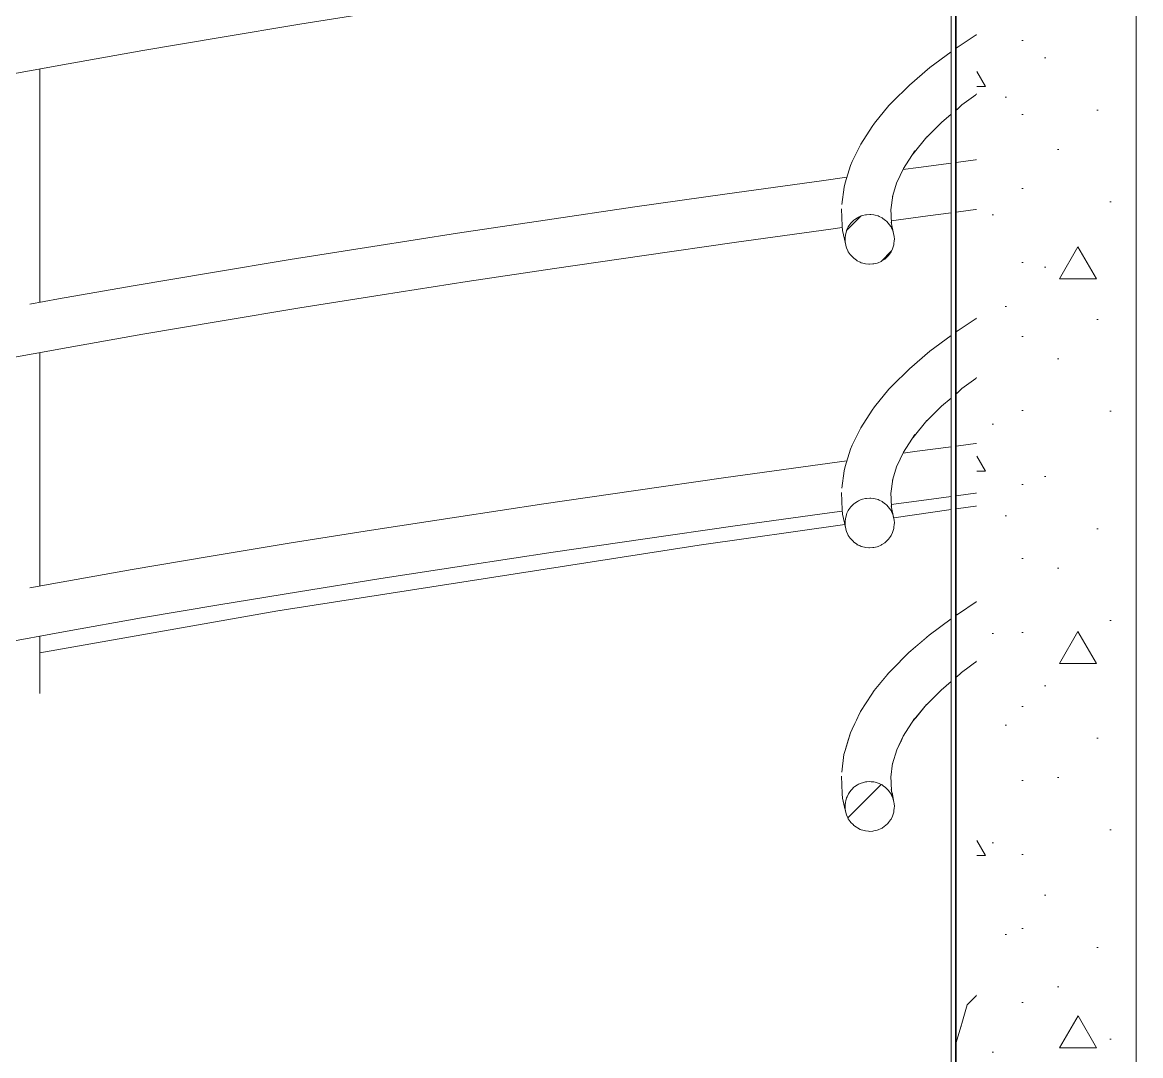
# Model space of a CAD drawing. Header units: metres. Extents: x 173 to 310, y -9 to 45.
# Drawn here: x 274.86 to 275.767, y -3.476 to -2.638 of the extents above; entities that cross this region are included whole.
import ezdxf

# ---------------------------------------------------------------- set-up
doc = ezdxf.new("R2010")
doc.units = ezdxf.units.M
doc.header["$MEASUREMENT"] = 0
doc.set_wipeout_variables(frame=1)
doc.linetypes.add('Wipeout_Contour', pattern=[1, 0, -1])
for name, color, linetype in [('Interior - Furniture', 7, 'Continuous'), ('Interior - Stair & Railing', 7, 'Continuous'), ('Structural - Bearing', 7, 'Continuous')]:
    doc.layers.add(name, color=color, linetype=linetype)
for name, color, linetype, lineweight in [('Interior - Furniture _Pen_No__1', 7, 'Continuous', 13), ('Interior - Stair & Railing_Pen_No__122', 9, 'Continuous', 13), ('Structural - Bearing_Pen_No__122', 9, 'Continuous', 13), ('Structural - Bearing_Pen_No__27', 7, 'Continuous', 35)]:
    doc.layers.add(name, color=color, linetype=linetype, lineweight=lineweight)
for name, color, linetype, lineweight, true_color in [('Interior - Stair & Railing_Pen_No__166', 7, 'Continuous', 13, 0x97cbff), ('Structural - Bearing_Pen_No__167', 7, 'Continuous', 13, 0x6a6a6a), ('Structural - Bearing_Pen_No__87', 7, 'Continuous', 20, 0x6a6a6a)]:
    doc.layers.add(name, color=color, linetype=linetype, lineweight=lineweight, true_color=true_color)
pattern_1 = [(45, (247.71116, 19.7567), (-0.0795495, 0.0795495), []), (45, (247.68464, 19.78321), (-0.0795495, 0.0795495), [])]

msp = doc.modelspace()

# ---------------------------------------------------------------- linework, layer by layer
at = {"layer": 'Interior - Stair & Railing_Pen_No__122', "color": 9, "linetype": 'Continuous', "lineweight": 13}
for p, q in [((275.08511, -2.63999), (275.15193, -2.62933)), ((275.02035, -2.65064), (275.08511, -2.63999)), ((274.95768, -2.6613), (275.02035, -2.65064)), ((274.89712, -2.67195), (274.95768, -2.6613)), ((274.8387, -2.68261), (274.89712, -2.67195)), ((275.57959, -2.68926), (275.5962, -2.67507)), ((275.56542, -2.70345), (275.57959, -2.68926)), ((275.5513, -2.72008), (275.56302, -2.70589)), ((275.56302, -2.70589), (275.56542, -2.70345)), ((275.54934, -2.72291), (275.5513, -2.72008)), ((275.59368, -2.73157), (275.60563, -2.71962)), ((275.54008, -2.7371), (275.54934, -2.72291)), ((275.53328, -2.75129), (275.54008, -2.7371)), ((275.58263, -2.74495), (275.59385, -2.73137)), ((275.57483, -2.75691), (275.58408, -2.74273)), ((275.5275, -2.76861), (275.53183, -2.75442)), ((275.53183, -2.75442), (275.53328, -2.75129)), ((275.56937, -2.76828), (275.57483, -2.75691)), ((275.57436, -2.75788), (275.58701, -2.75617)), ((275.5084, -2.76682), (275.52889, -2.76404)), ((275.43168, -2.77748), (275.5084, -2.76682)), ((275.52475, -2.78613), (275.52661, -2.77194)), ((275.52661, -2.77194), (275.5275, -2.76861)), ((275.56592, -2.77958), (275.56947, -2.76797)), ((275.35687, -2.78813), (275.43168, -2.77748)), ((275.284, -2.79879), (275.35687, -2.78813)), ((275.21311, -2.80944), (275.284, -2.79879)), ((275.14423, -2.8201), (275.21311, -2.80944)), ((275.43927, -2.81671), (275.51595, -2.80606)), ((275.07739, -2.83075), (275.14423, -2.8201)), ((275.36449, -2.82737), (275.43927, -2.81671)), ((275.29165, -2.83802), (275.36449, -2.82737)), ((275.01261, -2.84141), (275.07739, -2.83075)), ((275.22079, -2.84868), (275.29165, -2.83802)), ((274.94992, -2.85206), (275.01261, -2.84141)), ((274.88936, -2.86272), (274.94992, -2.85206)), ((275.15193, -2.85933), (275.22079, -2.84868)), ((274.86616, -2.86695), (274.88936, -2.86272)), ((275.08511, -2.86999), (275.15193, -2.85933)), ((275.02035, -2.88064), (275.08511, -2.86999)), ((274.95768, -2.8913), (275.02035, -2.88064)), ((274.89712, -2.90195), (274.95768, -2.8913)), ((274.8387, -2.91261), (274.89712, -2.90195)), ((275.57959, -2.91926), (275.5962, -2.90507)), ((275.56542, -2.93345), (275.57959, -2.91926)), ((275.5513, -2.95008), (275.56302, -2.93589)), ((275.56302, -2.93589), (275.56542, -2.93345)), ((275.54008, -2.9671), (275.54934, -2.95291)), ((275.54934, -2.95291), (275.5513, -2.95008)), ((275.59368, -2.96157), (275.60563, -2.94962)), ((275.58263, -2.97495), (275.59385, -2.96137)), ((275.53328, -2.98129), (275.54008, -2.9671)), ((275.57483, -2.98691), (275.58408, -2.97273)), ((275.5275, -2.99861), (275.53183, -2.98442)), ((275.53183, -2.98442), (275.53328, -2.98129)), ((275.56937, -2.99828), (275.57483, -2.98691)), ((275.5744, -2.98779), (275.58583, -2.98624)), ((275.43056, -3.00755), (275.50725, -2.9969)), ((275.50725, -2.9969), (275.52892, -2.99396)), ((275.52475, -3.01613), (275.52661, -3.00194)), ((275.52661, -3.00194), (275.5275, -2.99861)), ((275.56592, -3.00958), (275.56947, -2.99797)), ((275.35577, -3.01821), (275.43056, -3.00755)), ((275.28294, -3.02886), (275.35577, -3.01821)), ((275.21208, -3.03952), (275.28294, -3.02886)), ((275.14323, -3.05017), (275.21208, -3.03952)), ((274.94901, -3.08214), (275.01167, -3.07148)), ((274.88848, -3.09279), (274.94901, -3.08214)), ((274.86618, -3.09686), (274.88848, -3.09279))]:
    msp.add_line(p, q, dxfattribs=at)
at = {"layer": 'Structural - Bearing_Pen_No__167', "color": 251, "linetype": 'Continuous', "lineweight": 13, "true_color": 0x6a6a6a}
for p, q in [((274.87414, -2.86549), (274.87414, -2.67614)), ((274.87414, -3.09541), (274.87414, -2.90614))]:
    msp.add_line(p, q, dxfattribs=at)

# ---------------------------------------------------------------- wipeouts: each hides what was drawn before it
at = {"color": 254, "linetype": 'Wipeout_Contour', "lineweight": 0, "ltscale": 2580.374145}
msp.add_wipeout([(275.53002, -2.82438), (275.53153, -2.82657), (275.53202, -2.82727), (275.53389, -2.82918), (275.53448, -2.82977), (275.53667, -2.83133), (275.53734, -2.8318), (275.53977, -2.83296), (275.5405, -2.8333), (275.54309, -2.83402), (275.54386, -2.83423), (275.54655, -2.83448), (275.54734, -2.83456), (275.55003, -2.83433), (275.55081, -2.83427), (275.55342, -2.83358), (275.55418, -2.83337), (275.55663, -2.83224), (275.55734, -2.8319), (275.55955, -2.83036), (275.5602, -2.8299), (275.56211, -2.82799), (275.56267, -2.82742), (275.56421, -2.82522), (275.56468, -2.82455), (275.56581, -2.82212), (275.56615, -2.82137), (275.56684, -2.81879), (275.56706, -2.81797), (275.56729, -2.81533), (275.56737, -2.81447), (275.56714, -2.81184), (275.56706, -2.81096), (275.56639, -2.80842), (275.56616, -2.80756), (275.56507, -2.80519), (275.56469, -2.80436), (275.56322, -2.80223), (275.5627, -2.80147), (275.56089, -2.79964), (275.56023, -2.79897), (275.55815, -2.79749), (275.55738, -2.79694), (275.55508, -2.79585), (275.55422, -2.79544), (275.55178, -2.79476), (275.55085, -2.79451), (275.54834, -2.79427), (275.54737, -2.79419), (275.54487, -2.79439), (275.5439, -2.79448), (275.54147, -2.79512), (275.54053, -2.79537), (275.53825, -2.79643), (275.53737, -2.79684), (275.5353, -2.79829), (275.53451, -2.79885), (275.53272, -2.80064), (275.53204, -2.80132), (275.53058, -2.80341), (275.53004, -2.8042), (275.52895, -2.80652), (275.52856, -2.80738), (275.52789, -2.80987), (275.52766, -2.81077), (275.52743, -2.81336), (275.52735, -2.81427), (275.52757, -2.81688), (275.52765, -2.81778), (275.52832, -2.82033), (275.52855, -2.82118), (275.52966, -2.82359)], dxfattribs=at).dxf.layer = 'Interior - Stair & Railing'
at = {"color": 254, "linetype": 'Wipeout_Contour', "lineweight": 0, "ltscale": 144.883914}
msp.add_wipeout([(275.64368, -1.89301), (275.64368, -4.69301), (275.63356, -4.69301), (275.63356, -1.89301)], dxfattribs=at).dxf.layer = 'Structural - Bearing'
at = {"color": 254, "linetype": 'Wipeout_Contour', "lineweight": 0, "ltscale": 145.350945}
msp.add_wipeout([(275.76341, -1.89301), (275.76341, -4.69301), (275.76716, -4.69301), (275.76716, -1.89301)], dxfattribs=at).dxf.layer = 'Structural - Bearing'

# ---------------------------------------------------------------- next in the draw order: hatches: boundary and pattern name
at = {"layer": 'Interior - Stair & Railing_Pen_No__166', "linetype": 'Continuous', "lineweight": 13, "true_color": 0x97cbff}
h = msp.add_hatch(dxfattribs=at)
h.set_pattern_fill('STEEL', color=151, style=0, pattern_type=2)
h.set_pattern_definition(pattern_1)
h.paths.add_polyline_path([(275.53002, -2.82438), (275.53153, -2.82657), (275.53202, -2.82727), (275.53389, -2.82918), (275.53448, -2.82977), (275.53667, -2.83133), (275.53734, -2.8318), (275.53977, -2.83296), (275.5405, -2.8333), (275.54309, -2.83402), (275.54386, -2.83423), (275.54655, -2.83448), (275.54734, -2.83456), (275.55003, -2.83433), (275.55081, -2.83427), (275.55342, -2.83358), (275.55418, -2.83337), (275.55663, -2.83224), (275.55734, -2.8319), (275.55955, -2.83036), (275.5602, -2.8299), (275.56211, -2.82799), (275.56267, -2.82742), (275.56421, -2.82522), (275.56468, -2.82455), (275.56581, -2.82212), (275.56615, -2.82137), (275.56684, -2.81879), (275.56706, -2.81797), (275.56729, -2.81533), (275.56737, -2.81447), (275.56714, -2.81184), (275.56706, -2.81096), (275.56639, -2.80842), (275.56616, -2.80756), (275.56507, -2.80519), (275.56469, -2.80436), (275.56322, -2.80223), (275.5627, -2.80147), (275.56089, -2.79964), (275.56023, -2.79897), (275.55815, -2.79749), (275.55738, -2.79694), (275.55508, -2.79585), (275.55422, -2.79544), (275.55178, -2.79476), (275.55085, -2.79451), (275.54834, -2.79427), (275.54737, -2.79419), (275.54487, -2.79439), (275.5439, -2.79448), (275.54147, -2.79512), (275.54053, -2.79537), (275.53825, -2.79643), (275.53737, -2.79684), (275.5353, -2.79829), (275.53451, -2.79885), (275.53272, -2.80064), (275.53204, -2.80132), (275.53058, -2.80341), (275.53004, -2.8042), (275.52895, -2.80652), (275.52856, -2.80738), (275.52789, -2.80987), (275.52766, -2.81077), (275.52743, -2.81336), (275.52735, -2.81427), (275.52757, -2.81688), (275.52765, -2.81778), (275.52832, -2.82033), (275.52855, -2.82118), (275.52966, -2.82359)])

# ---------------------------------------------------------------- next in the draw order: linework, layer by layer
at = {"layer": 'Interior - Stair & Railing_Pen_No__122', "color": 9, "linetype": 'Continuous', "lineweight": 13}
for p, q in [((275.63948, -2.64471), (275.64146, -2.64353)), ((275.63933, -2.6927), (275.64146, -2.69129)), ((275.56449, -2.79044), (275.56602, -2.77882)), ((275.52506, -2.80376), (275.52445, -2.78957)), ((275.56495, -2.80118), (275.56445, -2.78957)), ((275.56706, -2.81096), (275.56476, -2.80032)), ((275.56487, -2.79942), (275.59452, -2.7954)), ((275.51595, -2.80606), (275.52515, -2.80481)), ((275.52535, -2.8072), (275.52506, -2.80376)), ((275.52765, -2.81778), (275.52535, -2.8072)), ((275.63948, -2.87471), (275.64146, -2.87353)), ((275.63933, -2.9227), (275.64146, -2.92129)), ((275.63889, -3.10489), (275.64146, -3.10336)), ((275.63889, -3.15283), (275.64146, -3.15112))]:
    msp.add_line(p, q, dxfattribs=at)
at = {"layer": 'Interior - Stair & Railing_Pen_No__122', "color": 9, "linetype": 'Continuous', "lineweight": 13, "flags": 128}
msp.add_lwpolyline([(275.52735, -2.81427), (275.52757, -2.81688), (275.52765, -2.81778), (275.52832, -2.82033), (275.52855, -2.82118), (275.52966, -2.82359), (275.53002, -2.82438), (275.53153, -2.82657), (275.53202, -2.82727), (275.53389, -2.82918), (275.53448, -2.82977), (275.53667, -2.83133), (275.53734, -2.8318), (275.53977, -2.83296), (275.5405, -2.8333), (275.54309, -2.83402), (275.54386, -2.83423), (275.54655, -2.83448), (275.54734, -2.83456), (275.55003, -2.83433), (275.55081, -2.83427), (275.55342, -2.83358), (275.55418, -2.83337), (275.55663, -2.83224), (275.55734, -2.8319), (275.55955, -2.83036), (275.5602, -2.8299), (275.56211, -2.82799), (275.56267, -2.82742), (275.56421, -2.82522), (275.56468, -2.82455), (275.56581, -2.82212), (275.56615, -2.82137), (275.56684, -2.81879), (275.56706, -2.81797), (275.56729, -2.81533), (275.56737, -2.81447), (275.56714, -2.81184), (275.56706, -2.81096), (275.56639, -2.80842), (275.56616, -2.80756), (275.56507, -2.80519), (275.56469, -2.80436), (275.56322, -2.80223), (275.5627, -2.80147), (275.56089, -2.79964), (275.56023, -2.79897), (275.55815, -2.79749), (275.55738, -2.79694), (275.55508, -2.79585), (275.55422, -2.79544), (275.55178, -2.79476), (275.55085, -2.79451), (275.54834, -2.79427), (275.54737, -2.79419), (275.54487, -2.79439), (275.5439, -2.79448), (275.54147, -2.79512), (275.54053, -2.79537), (275.53825, -2.79643), (275.53737, -2.79684), (275.5353, -2.79829), (275.53451, -2.79885), (275.53272, -2.80064), (275.53204, -2.80132), (275.53058, -2.80341), (275.53004, -2.8042), (275.52895, -2.80652), (275.52856, -2.80738), (275.52789, -2.80987), (275.52766, -2.81077), (275.52743, -2.81336)], close=True, dxfattribs=at)
at = {"layer": 'Structural - Bearing_Pen_No__167', "color": 251, "linetype": 'Continuous', "lineweight": 13, "true_color": 0x6a6a6a}
msp.add_line((275.64146, -3.41749), (275.64146, -1.89301), dxfattribs=at)
at = {"layer": 'Structural - Bearing_Pen_No__87', "color": 251, "linetype": 'Continuous', "lineweight": 20, "true_color": 0x6a6a6a}
for p, q in [((275.64368, -1.89301), (275.64368, -4.69301)), ((275.76341, -1.89301), (275.76341, -4.69301))]:
    msp.add_line(p, q, dxfattribs=at)

# ---------------------------------------------------------------- next in the draw order: wipeouts: each hides what was drawn before it
at = {"color": 254, "linetype": 'Wipeout_Contour', "lineweight": 0, "ltscale": 328.448869}
msp.add_wipeout([(275.61842, -3.4573), (275.62173, -3.45109), (275.62091, -3.52294), (275.62252, -3.65138), (275.61842, -3.66351), (275.61842, -4.69301), (275.63356, -4.69301), (275.63356, -1.89301), (275.61842, -1.89301)], dxfattribs=at).dxf.layer = 'Structural - Bearing'

# ---------------------------------------------------------------- next in the draw order: linework, layer by layer
at = {"layer": 'Interior - Furniture _Pen_No__1', "color": 7, "linetype": 'Continuous', "lineweight": 13}
msp.add_line((275.62652, -3.43511), (275.64353, -3.41749), dxfattribs=at)

# ---------------------------------------------------------------- next in the draw order: wipeouts: each hides what was drawn before it
at = {"color": 254, "linetype": 'Wipeout_Contour', "lineweight": 0, "ltscale": 143.276037}
msp.add_wipeout([(275.61842, -1.89301), (275.61712, -1.89301), (275.61712, -3.46459), (275.61842, -3.4573)], dxfattribs=at).dxf.layer = 'Structural - Bearing'

# ---------------------------------------------------------------- next in the draw order: linework, layer by layer
at = {"layer": 'Interior - Stair & Railing_Pen_No__122', "color": 9, "linetype": 'Continuous', "lineweight": 13}
for p, q in [((275.62224, -2.70543), (275.64129, -2.69124)), ((275.62224, -2.93543), (275.64129, -2.92124)), ((275.62178, -3.16561), (275.64076, -3.15143))]:
    msp.add_line(p, q, dxfattribs=at)

# ---------------------------------------------------------------- next in the draw order: wipeouts: each hides what was drawn before it
at = {"color": 254, "linetype": 'Wipeout_Contour', "lineweight": 0, "ltscale": 179.626705}
msp.add_wipeout([(275.61336, -3.49607), (275.61694, -3.5058), (275.61712, -3.50677), (275.61712, -1.89301), (275.61336, -1.89301)], dxfattribs=at).dxf.layer = 'Structural - Bearing'

# ---------------------------------------------------------------- next in the draw order: linework, layer by layer
at = {"layer": 'Interior - Stair & Railing_Pen_No__122', "color": 9, "linetype": 'Continuous', "lineweight": 13}
for p, q in [((275.61801, -2.6589), (275.63948, -2.64471)), ((275.5962, -2.67507), (275.61336, -2.66229)), ((275.61712, -2.65954), (275.61801, -2.6589)), ((275.61712, -2.70981), (275.62224, -2.70543)), ((275.60563, -2.71962), (275.61336, -2.71302)), ((275.58701, -2.75617), (275.61336, -2.75268)), ((275.61712, -2.75218), (275.64146, -2.74895)), ((275.59452, -2.7954), (275.61336, -2.79291)), ((275.61712, -2.79241), (275.64146, -2.78918)), ((275.61801, -2.8889), (275.63948, -2.87471)), ((275.5962, -2.90507), (275.61336, -2.89229)), ((275.61712, -2.88954), (275.61801, -2.8889)), ((275.61712, -2.93981), (275.62224, -2.93543)), ((275.60563, -2.94962), (275.61336, -2.94302)), ((275.58583, -2.98624), (275.61336, -2.9826)), ((275.61712, -2.9821), (275.64146, -2.97888)), ((275.61712, -3.02233), (275.64146, -3.0191)), ((275.59335, -3.02548), (275.61336, -3.02283))]:
    msp.add_line(p, q, dxfattribs=at)

# ---------------------------------------------------------------- next in the draw order: wipeouts: each hides what was drawn before it
at = {"color": 254, "linetype": 'Wipeout_Contour', "lineweight": 0, "ltscale": 283.063417}
msp.add_wipeout([(273.91507, -3.47345), (273.91507, -3.48838), (275.61054, -3.48838), (273.9311, -3.43511), (273.93091, -3.43555), (273.93091, -3.44023), (273.92942, -3.44217), (273.92815, -3.44216)], dxfattribs=at).dxf.layer = 'Interior - Furniture'
at = {"color": 254, "linetype": 'Wipeout_Contour', "lineweight": 0, "ltscale": 292.470383}
msp.add_wipeout([(275.61712, -3.46645), (275.61712, -3.50627), (275.6173, -3.50677), (275.61712, -3.54301), (275.61712, -3.57492), (275.61717, -3.58161), (275.62091, -3.52294), (275.62173, -3.45109)], dxfattribs=at).dxf.layer = 'Interior - Furniture'

# ---------------------------------------------------------------- next in the draw order: wipeouts: each hides what was drawn before it
at = {"color": 254, "linetype": 'Wipeout_Contour', "lineweight": 0, "ltscale": 143.071115}
msp.add_wipeout([(275.61336, -3.43511), (273.9311, -3.43511), (275.61054, -3.48838), (275.61336, -3.47895)], dxfattribs=at).dxf.layer = 'Interior - Furniture'

# ---------------------------------------------------------------- next in the draw order: wipeouts: each hides what was drawn before it
at = {"color": 254, "linetype": 'Wipeout_Contour', "lineweight": 0, "ltscale": 1383.207053}
msp.add_wipeout([(273.94173, -3.4272), (273.9311, -3.43511), (275.61336, -3.43511), (275.61336, -3.43468), (274.18233, -3.38773), (274.18233, -3.40025), (274.18201, -3.40279), (274.17495, -3.40529), (274.16162, -3.40758), (274.14294, -3.40951), (274.14212, -3.40956), (274.14118, -3.4105), (274.13988, -3.41142), (274.13832, -3.41251), (274.13689, -3.41318), (274.13516, -3.41398), (274.13363, -3.41439), (274.13179, -3.41487), (274.13022, -3.41501), (274.12832, -3.41517), (274.12674, -3.41503), (274.12485, -3.41486), (274.12331, -3.41444), (274.12148, -3.41394), (274.12003, -3.41326), (274.11832, -3.41246), (274.117, -3.41153), (274.11635, -3.41107), (274.09488, -3.41178), (274.06878, -3.41197), (274.04365, -3.41149), (274.0212, -3.41039), (274.00297, -3.40873), (273.99019, -3.40662), (273.98374, -3.40422), (273.98374, -3.39597), (273.94468, -3.42501), (273.94468, -3.42525), (273.94268, -3.4272)], dxfattribs=at).dxf.layer = 'Interior - Furniture'
at = {"color": 254, "linetype": 'Wipeout_Contour', "lineweight": 0, "ltscale": 145.94181}
msp.add_wipeout([(275.61712, -3.46645), (275.62173, -3.45109), (275.61842, -3.4573), (275.61712, -3.46459)], dxfattribs=at).dxf.layer = 'Interior - Furniture'

# ---------------------------------------------------------------- next in the draw order: wipeouts: each hides what was drawn before it
at = {"color": 254, "linetype": 'Wipeout_Contour', "lineweight": 0, "ltscale": 142.305183}
msp.add_wipeout([(275.61336, -3.38184), (274.18233, -3.38184), (274.18233, -3.38773), (275.61336, -3.43468)], dxfattribs=at).dxf.layer = 'Interior - Furniture'

# ---------------------------------------------------------------- next in the draw order: linework, layer by layer
at = {"layer": 'Interior - Furniture _Pen_No__1', "color": 7, "linetype": 'Continuous', "lineweight": 13}
msp.add_line((275.61712, -3.46645), (275.62652, -3.43511), dxfattribs=at)

# ---------------------------------------------------------------- next in the draw order: wipeouts: each hides what was drawn before it
at = {"color": 254, "linetype": 'Wipeout_Contour', "lineweight": 0, "ltscale": 213.828159}
msp.add_wipeout([(274.18233, -3.333), (274.18233, -3.38184), (275.61336, -3.38184), (275.61336, -3.37963), (274.1855, -3.33071), (274.18458, -3.3313)], dxfattribs=at).dxf.layer = 'Interior - Furniture'

# ---------------------------------------------------------------- next in the draw order: wipeouts: each hides what was drawn before it
at = {"color": 254, "linetype": 'Wipeout_Contour', "lineweight": 0, "ltscale": 142.124895}
msp.add_wipeout([(274.1855, -3.33071), (275.61336, -3.37963), (275.61336, -3.32857), (274.1888, -3.32857)], dxfattribs=at).dxf.layer = 'Interior - Furniture'

# ---------------------------------------------------------------- next in the draw order: wipeouts: each hides what was drawn before it
at = {"color": 254, "linetype": 'Wipeout_Contour', "lineweight": 0, "ltscale": 320.714631}
msp.add_wipeout([(274.1888, -3.32857), (275.61336, -3.32857), (275.61336, -3.32311), (274.29965, -3.2756), (274.28703, -3.2803), (274.26083, -3.29096), (274.23836, -3.30101), (274.21875, -3.3108), (274.19982, -3.32145)], dxfattribs=at).dxf.layer = 'Interior - Furniture'

# ---------------------------------------------------------------- next in the draw order: wipeouts: each hides what was drawn before it
at = {"color": 254, "linetype": 'Wipeout_Contour', "lineweight": 0, "ltscale": 1389.268389}
msp.add_wipeout([(274.30045, -3.2753), (274.29965, -3.2756), (275.61336, -3.32311), (275.61336, -3.2753), (275.56729, -3.2753), (275.56708, -3.27779), (275.56684, -3.27869), (275.56617, -3.28118), (275.56579, -3.28202), (275.56469, -3.28436), (275.56418, -3.28511), (275.56269, -3.28724), (275.56206, -3.28787), (275.56022, -3.28971), (275.5595, -3.29022), (275.55736, -3.29172), (275.55657, -3.29209), (275.5542, -3.29319), (275.55336, -3.29341), (275.55083, -3.29408), (275.54996, -3.29416), (275.54736, -3.29437), (275.54648, -3.29429), (275.54388, -3.29405), (275.54303, -3.29381), (275.54051, -3.29312), (275.5397, -3.29274), (275.53735, -3.29162), (275.53661, -3.29109), (275.5345, -3.28959), (275.53385, -3.28893), (275.53204, -3.28709), (275.5315, -3.28631), (275.53004, -3.2842), (275.52963, -3.28333), (275.52857, -3.281), (275.52831, -3.28006), (275.52767, -3.2776), (275.52716, -3.2753)], dxfattribs=at).dxf.layer = 'Interior - Furniture'

# ---------------------------------------------------------------- next in the draw order: wipeouts: each hides what was drawn before it
at = {"color": 254, "linetype": 'Wipeout_Contour', "lineweight": 0, "ltscale": 429.669471}
msp.add_wipeout([(274.30045, -3.2753), (275.52716, -3.2753), (275.5254, -3.26738), (275.52511, -3.26394), (275.52499, -3.26139), (274.50605, -3.22204), (274.32766, -3.26631), (274.32766, -3.26638), (274.32041, -3.26833), (274.3195, -3.26833), (274.31939, -3.26836), (274.31564, -3.26965)], dxfattribs=at).dxf.layer = 'Interior - Furniture'
at = {"color": 254, "linetype": 'Wipeout_Contour', "lineweight": 0, "ltscale": 254.693836}
msp.add_wipeout([(275.61336, -3.26481), (275.56535, -3.26295), (275.56708, -3.27078), (275.56717, -3.27174), (275.56738, -3.27428), (275.56729, -3.2753), (275.61336, -3.2753)], dxfattribs=at).dxf.layer = 'Interior - Furniture'

# ---------------------------------------------------------------- next in the draw order: wipeouts: each hides what was drawn before it
at = {"color": 254, "linetype": 'Wipeout_Contour', "lineweight": 0, "ltscale": 249.484221}
msp.add_wipeout([(275.52945, -3.22204), (274.50605, -3.22204), (275.52499, -3.26139), (275.52444, -3.24975), (275.52474, -3.24631), (275.52653, -3.23212), (275.52742, -3.22879)], dxfattribs=at).dxf.layer = 'Interior - Furniture'
at = {"color": 254, "linetype": 'Wipeout_Contour', "lineweight": 0, "ltscale": 290.451834}
msp.add_wipeout([(275.56586, -3.23967), (275.56447, -3.25054), (275.56498, -3.26127), (275.56535, -3.26295), (275.61336, -3.26481), (275.61336, -3.22204), (275.57227, -3.22204), (275.56926, -3.22838)], dxfattribs=at).dxf.layer = 'Interior - Furniture'

# ---------------------------------------------------------------- next in the draw order: linework, layer by layer
at = {"layer": 'Interior - Stair & Railing_Pen_No__122', "color": 9, "linetype": 'Continuous', "lineweight": 13}
for p, q in [((275.52653, -3.23212), (275.52742, -3.22879)), ((275.56586, -3.23967), (275.56933, -3.22816)), ((275.52474, -3.24631), (275.52653, -3.23212))]:
    msp.add_line(p, q, dxfattribs=at)

# ---------------------------------------------------------------- next in the draw order: wipeouts: each hides what was drawn before it
at = {"color": 254, "linetype": 'Wipeout_Contour', "lineweight": 0, "ltscale": 713.171352}
msp.add_wipeout([(274.50605, -3.22204), (275.52945, -3.22204), (275.53169, -3.2146), (275.53314, -3.21147), (275.53807, -3.20108), (274.87414, -3.17332), (274.87414, -3.18267), (274.8711, -3.18508), (274.86145, -3.18762), (274.84585, -3.19012), (274.82537, -3.19241), (274.80139, -3.19433), (274.77556, -3.19575), (274.74963, -3.19658), (274.72538, -3.19676), (274.70444, -3.19628), (274.68826, -3.19516), (274.67793, -3.19349), (274.67416, -3.19138), (274.67416, -3.1875)], dxfattribs=at).dxf.layer = 'Interior - Furniture'
at = {"color": 254, "linetype": 'Wipeout_Contour', "lineweight": 0, "ltscale": 217.006339}
msp.add_wipeout([(275.57227, -3.22204), (275.61336, -3.22204), (275.61336, -3.20423), (275.58411, -3.203), (275.58242, -3.20506), (275.57462, -3.2171)], dxfattribs=at).dxf.layer = 'Interior - Furniture'
at = {"color": 254, "linetype": 'Wipeout_Contour', "lineweight": 0, "ltscale": 2601.352429}
msp.add_wipeout([(275.53004, -3.2842), (275.5315, -3.28631), (275.53204, -3.28709), (275.53385, -3.28893), (275.5345, -3.28959), (275.53661, -3.29109), (275.53735, -3.29162), (275.5397, -3.29274), (275.54051, -3.29312), (275.54303, -3.29381), (275.54388, -3.29405), (275.54648, -3.29429), (275.54736, -3.29437), (275.54996, -3.29416), (275.55083, -3.29408), (275.55336, -3.29341), (275.5542, -3.29319), (275.55657, -3.29209), (275.55736, -3.29172), (275.5595, -3.29022), (275.56022, -3.28971), (275.56206, -3.28787), (275.56269, -3.28724), (275.56418, -3.28511), (275.56469, -3.28436), (275.56579, -3.28202), (275.56617, -3.28118), (275.56684, -3.27869), (275.56708, -3.27779), (275.5673, -3.27523), (275.56738, -3.27428), (275.56717, -3.27174), (275.56708, -3.27078), (275.56643, -3.26832), (275.56618, -3.26737), (275.56513, -3.26508), (275.56471, -3.26418), (275.56329, -3.26212), (275.56271, -3.26129), (275.56097, -3.25952), (275.56024, -3.25879), (275.55824, -3.25735), (275.55739, -3.25675), (275.55517, -3.2557), (275.55423, -3.25525), (275.55188, -3.2546), (275.55086, -3.25433), (275.54844, -3.2541), (275.54739, -3.254), (275.54497, -3.2542), (275.54391, -3.25429), (275.54157, -3.25491), (275.54054, -3.25519), (275.53834, -3.25621), (275.53738, -3.25666), (275.53538, -3.25806), (275.53452, -3.25866), (275.53279, -3.26039), (275.53205, -3.26114), (275.53064, -3.26316), (275.53005, -3.26401), (275.52901, -3.26626), (275.52857, -3.26719), (275.52793, -3.2696), (275.52767, -3.27059), (275.52745, -3.27309), (275.52736, -3.27409), (275.52758, -3.27661), (275.52767, -3.2776), (275.52831, -3.28006), (275.52857, -3.281), (275.52963, -3.28333)], dxfattribs=at).dxf.layer = 'Interior - Stair & Railing'

# ---------------------------------------------------------------- next in the draw order: hatches: boundary and pattern name
at = {"layer": 'Interior - Stair & Railing_Pen_No__166', "linetype": 'Continuous', "lineweight": 13, "true_color": 0x97cbff}
h = msp.add_hatch(dxfattribs=at)
h.set_pattern_fill('STEEL', color=151, style=0, pattern_type=2)
h.set_pattern_definition(pattern_1)
h.paths.add_polyline_path([(275.53004, -3.2842), (275.5315, -3.28631), (275.53204, -3.28709), (275.53385, -3.28893), (275.5345, -3.28959), (275.53661, -3.29109), (275.53735, -3.29162), (275.5397, -3.29274), (275.54051, -3.29312), (275.54303, -3.29381), (275.54388, -3.29405), (275.54648, -3.29429), (275.54736, -3.29437), (275.54996, -3.29416), (275.55083, -3.29408), (275.55336, -3.29341), (275.5542, -3.29319), (275.55657, -3.29209), (275.55736, -3.29172), (275.5595, -3.29022), (275.56022, -3.28971), (275.56206, -3.28787), (275.56269, -3.28724), (275.56418, -3.28511), (275.56469, -3.28436), (275.56579, -3.28202), (275.56617, -3.28118), (275.56684, -3.27869), (275.56708, -3.27779), (275.5673, -3.27523), (275.56738, -3.27428), (275.56717, -3.27174), (275.56708, -3.27078), (275.56643, -3.26832), (275.56618, -3.26737), (275.56513, -3.26508), (275.56471, -3.26418), (275.56329, -3.26212), (275.56271, -3.26129), (275.56097, -3.25952), (275.56024, -3.25879), (275.55824, -3.25735), (275.55739, -3.25675), (275.55517, -3.2557), (275.55423, -3.25525), (275.55188, -3.2546), (275.55086, -3.25433), (275.54844, -3.2541), (275.54739, -3.254), (275.54497, -3.2542), (275.54391, -3.25429), (275.54157, -3.25491), (275.54054, -3.25519), (275.53834, -3.25621), (275.53738, -3.25666), (275.53538, -3.25806), (275.53452, -3.25866), (275.53279, -3.26039), (275.53205, -3.26114), (275.53064, -3.26316), (275.53005, -3.26401), (275.52901, -3.26626), (275.52857, -3.26719), (275.52793, -3.2696), (275.52767, -3.27059), (275.52745, -3.27309), (275.52736, -3.27409), (275.52758, -3.27661), (275.52767, -3.2776), (275.52831, -3.28006), (275.52857, -3.281), (275.52963, -3.28333)])

# ---------------------------------------------------------------- next in the draw order: linework, layer by layer
at = {"layer": 'Interior - Stair & Railing_Pen_No__122', "color": 9, "linetype": 'Continuous', "lineweight": 13}
for p, q in [((275.52742, -3.22879), (275.53169, -3.2146)), ((275.53169, -3.2146), (275.53314, -3.21147)), ((275.56926, -3.22838), (275.57462, -3.2171)), ((275.56447, -3.25054), (275.56594, -3.23901)), ((275.52511, -3.26394), (275.52444, -3.24975)), ((275.56498, -3.26127), (275.56444, -3.24975)), ((275.5254, -3.26738), (275.52511, -3.26394)), ((275.56708, -3.27078), (275.56481, -3.2605)), ((275.52767, -3.2776), (275.5254, -3.26738))]:
    msp.add_line(p, q, dxfattribs=at)
at = {"layer": 'Interior - Stair & Railing_Pen_No__122', "color": 9, "linetype": 'Continuous', "lineweight": 13, "flags": 128}
msp.add_lwpolyline([(275.52736, -3.27409), (275.52758, -3.27661), (275.52767, -3.2776), (275.52831, -3.28006), (275.52857, -3.281), (275.52963, -3.28333), (275.53004, -3.2842), (275.5315, -3.28631), (275.53204, -3.28709), (275.53385, -3.28893), (275.5345, -3.28959), (275.53661, -3.29109), (275.53735, -3.29162), (275.5397, -3.29274), (275.54051, -3.29312), (275.54303, -3.29381), (275.54388, -3.29405), (275.54648, -3.29429), (275.54736, -3.29437), (275.54996, -3.29416), (275.55083, -3.29408), (275.55336, -3.29341), (275.5542, -3.29319), (275.55657, -3.29209), (275.55736, -3.29172), (275.5595, -3.29022), (275.56022, -3.28971), (275.56206, -3.28787), (275.56269, -3.28724), (275.56418, -3.28511), (275.56469, -3.28436), (275.56579, -3.28202), (275.56617, -3.28118), (275.56684, -3.27869), (275.56708, -3.27779), (275.5673, -3.27523), (275.56738, -3.27428), (275.56717, -3.27174), (275.56708, -3.27078), (275.56643, -3.26832), (275.56618, -3.26737), (275.56513, -3.26508), (275.56471, -3.26418), (275.56329, -3.26212), (275.56271, -3.26129), (275.56097, -3.25952), (275.56024, -3.25879), (275.55824, -3.25735), (275.55739, -3.25675), (275.55517, -3.2557), (275.55423, -3.25525), (275.55188, -3.2546), (275.55086, -3.25433), (275.54844, -3.2541), (275.54739, -3.254), (275.54497, -3.2542), (275.54391, -3.25429), (275.54157, -3.25491), (275.54054, -3.25519), (275.53834, -3.25621), (275.53738, -3.25666), (275.53538, -3.25806), (275.53452, -3.25866), (275.53279, -3.26039), (275.53205, -3.26114), (275.53064, -3.26316), (275.53005, -3.26401), (275.52901, -3.26626), (275.52857, -3.26719), (275.52793, -3.2696), (275.52767, -3.27059), (275.52745, -3.27309)], close=True, dxfattribs=at)

# ---------------------------------------------------------------- next in the draw order: wipeouts: each hides what was drawn before it
at = {"color": 254, "linetype": 'Wipeout_Contour', "lineweight": 0, "ltscale": 249.965588}
msp.add_wipeout([(274.87414, -3.17332), (275.53807, -3.20108), (275.53987, -3.19728), (275.54907, -3.18309), (275.55103, -3.18026), (275.56047, -3.16877), (274.87414, -3.16877)], dxfattribs=at).dxf.layer = 'Interior - Furniture'
at = {"color": 254, "linetype": 'Wipeout_Contour', "lineweight": 0, "ltscale": 180.357467}
msp.add_wipeout([(275.5934, -3.19169), (275.58411, -3.203), (275.61336, -3.20423), (275.61336, -3.17283), (275.60523, -3.1798)], dxfattribs=at).dxf.layer = 'Interior - Furniture'

# ---------------------------------------------------------------- next in the draw order: linework, layer by layer
at = {"layer": 'Interior - Stair & Railing_Pen_No__122', "color": 9, "linetype": 'Continuous', "lineweight": 13}
for p, q in [((275.61712, -3.16962), (275.62178, -3.16561)), ((275.60523, -3.1798), (275.61336, -3.17283)), ((275.53987, -3.19728), (275.54907, -3.18309)), ((275.54907, -3.18309), (275.55103, -3.18026)), ((275.5934, -3.19169), (275.60523, -3.1798)), ((275.58242, -3.20506), (275.59352, -3.19155)), ((275.53314, -3.21147), (275.53987, -3.19728)), ((275.57462, -3.2171), (275.58381, -3.20291))]:
    msp.add_line(p, q, dxfattribs=at)

# ---------------------------------------------------------------- next in the draw order: wipeouts: each hides what was drawn before it
at = {"color": 254, "linetype": 'Wipeout_Contour', "lineweight": 0, "ltscale": 287.26076}
msp.add_wipeout([(275.06717, -3.1155), (274.87414, -3.14957), (274.87414, -3.16877), (275.56047, -3.16877), (275.56268, -3.16607), (275.56509, -3.16363), (275.57919, -3.14944), (275.5907, -3.13958)], dxfattribs=at).dxf.layer = 'Interior - Furniture'

# ---------------------------------------------------------------- next in the draw order: linework, layer by layer
at = {"layer": 'Interior - Stair & Railing_Pen_No__122', "color": 9, "linetype": 'Continuous', "lineweight": 13}
for p, q in [((274.95676, -3.12138), (275.01941, -3.11072)), ((274.89624, -3.13203), (274.95676, -3.12138)), ((274.83786, -3.14269), (274.89624, -3.13203)), ((275.56509, -3.16363), (275.57919, -3.14944)), ((275.56268, -3.16607), (275.56509, -3.16363)), ((275.55103, -3.18026), (275.56268, -3.16607))]:
    msp.add_line(p, q, dxfattribs=at)
at = {"layer": 'Structural - Bearing_Pen_No__167', "color": 251, "linetype": 'Continuous', "lineweight": 13, "true_color": 0x6a6a6a}
msp.add_line((274.87414, -3.18267), (274.87414, -3.13606), dxfattribs=at)

# ---------------------------------------------------------------- next in the draw order: wipeouts: each hides what was drawn before it
at = {"color": 254, "linetype": 'Wipeout_Contour', "lineweight": 0, "ltscale": 178.638031}
msp.add_wipeout([(275.61336, -3.1155), (275.06717, -3.1155), (275.5907, -3.13958), (275.59574, -3.13525), (275.61336, -3.12209)], dxfattribs=at).dxf.layer = 'Interior - Furniture'

# ---------------------------------------------------------------- next in the draw order: linework, layer by layer
at = {"layer": 'Interior - Stair & Railing_Pen_No__122', "color": 9, "linetype": 'Continuous', "lineweight": 13}
for p, q in [((275.59574, -3.13525), (275.61336, -3.12209)), ((275.57919, -3.14944), (275.59574, -3.13525))]:
    msp.add_line(p, q, dxfattribs=at)

# ---------------------------------------------------------------- next in the draw order: wipeouts: each hides what was drawn before it
at = {"color": 254, "linetype": 'Wipeout_Contour', "lineweight": 0, "ltscale": 143.332273}
msp.add_wipeout([(275.40902, -3.06223), (275.06717, -3.1155), (275.61336, -3.1155), (275.61336, -3.07277)], dxfattribs=at).dxf.layer = 'Interior - Furniture'

# ---------------------------------------------------------------- next in the draw order: linework, layer by layer
at = {"layer": 'Interior - Furniture _Pen_No__1', "color": 7, "linetype": 'Continuous', "lineweight": 13}
msp.add_line((274.87414, -3.14957), (275.06717, -3.1155), dxfattribs=at)
at = {"layer": 'Interior - Stair & Railing_Pen_No__122', "color": 9, "linetype": 'Continuous', "lineweight": 13}
for p, q in [((275.07642, -3.06083), (275.14323, -3.05017)), ((275.01167, -3.07148), (275.07642, -3.06083)), ((275.29059, -3.0681), (275.3634, -3.05745)), ((275.21976, -3.07876), (275.29059, -3.0681)), ((275.15093, -3.08941), (275.21976, -3.07876)), ((275.08414, -3.10007), (275.15093, -3.08941)), ((275.01941, -3.11072), (275.08414, -3.10007)), ((275.61749, -3.11908), (275.63889, -3.10489)), ((275.61712, -3.11935), (275.61749, -3.11908))]:
    msp.add_line(p, q, dxfattribs=at)

# ---------------------------------------------------------------- next in the draw order: wipeouts: each hides what was drawn before it
at = {"color": 254, "linetype": 'Wipeout_Contour', "lineweight": 0, "ltscale": 534.813679}
msp.add_wipeout([(275.40902, -3.06223), (275.61336, -3.07277), (275.61336, -3.06223), (275.55664, -3.06223), (275.55418, -3.06337), (275.55342, -3.06358), (275.55081, -3.06427), (275.55003, -3.06433), (275.54734, -3.06456), (275.54655, -3.06448), (275.54386, -3.06423), (275.54309, -3.06402), (275.5405, -3.0633), (275.53977, -3.06296), (275.53824, -3.06223)], dxfattribs=at).dxf.layer = 'Interior - Furniture'

# ---------------------------------------------------------------- next in the draw order: wipeouts: each hides what was drawn before it
at = {"color": 254, "linetype": 'Wipeout_Contour', "lineweight": 0, "ltscale": 689.689324}
msp.add_wipeout([(275.55664, -3.06223), (275.61336, -3.06223), (275.61336, -3.03352), (275.56687, -3.04005), (275.56706, -3.04096), (275.56714, -3.04184), (275.56737, -3.04447), (275.56729, -3.04533), (275.56706, -3.04797), (275.56684, -3.04879), (275.56615, -3.05137), (275.56581, -3.05212), (275.56468, -3.05455), (275.56421, -3.05522), (275.56267, -3.05742), (275.56211, -3.05799), (275.5602, -3.0599), (275.55955, -3.06036), (275.55734, -3.0619)], dxfattribs=at).dxf.layer = 'Interior - Furniture'
at = {"color": 254, "linetype": 'Wipeout_Contour', "lineweight": 0, "ltscale": 500.561434}
msp.add_wipeout([(275.52718, -3.04563), (275.40902, -3.06223), (275.53824, -3.06223), (275.53734, -3.0618), (275.53667, -3.06133), (275.53448, -3.05977), (275.53389, -3.05918), (275.53202, -3.05727), (275.53153, -3.05657), (275.53002, -3.05438), (275.52966, -3.05359), (275.52855, -3.05118), (275.52832, -3.05033), (275.52765, -3.04778)], dxfattribs=at).dxf.layer = 'Interior - Furniture'

# ---------------------------------------------------------------- next in the draw order: linework, layer by layer
at = {"layer": 'Interior - Furniture _Pen_No__1', "color": 7, "linetype": 'Continuous', "lineweight": 13}
for p, q in [((275.61712, -3.03299), (275.64146, -3.02957)), ((275.06717, -3.1155), (275.40902, -3.06223))]:
    msp.add_line(p, q, dxfattribs=at)
at = {"layer": 'Interior - Stair & Railing_Pen_No__122', "color": 9, "linetype": 'Continuous', "lineweight": 13}
for p, q in [((275.43815, -3.04679), (275.51481, -3.03614)), ((275.3634, -3.05745), (275.43815, -3.04679))]:
    msp.add_line(p, q, dxfattribs=at)
at = {"layer": 'Structural - Bearing_Pen_No__27', "color": 7, "linetype": 'Continuous', "lineweight": 35}
msp.add_line((275.61712, -1.89301), (275.61712, -4.69301), dxfattribs=at)
at = {"layer": 'Structural - Bearing_Pen_No__87', "color": 251, "linetype": 'Continuous', "lineweight": 20, "true_color": 0x6a6a6a}
msp.add_line((275.61336, -3.49607), (275.61336, -1.89301), dxfattribs=at)

# ---------------------------------------------------------------- next in the draw order: wipeouts: each hides what was drawn before it
at = {"color": 254, "linetype": 'Wipeout_Contour', "lineweight": 0, "ltscale": 2590.835396}
msp.add_wipeout([(275.53002, -3.05438), (275.53153, -3.05657), (275.53202, -3.05727), (275.53389, -3.05918), (275.53448, -3.05977), (275.53667, -3.06133), (275.53734, -3.0618), (275.53977, -3.06296), (275.5405, -3.0633), (275.54309, -3.06402), (275.54386, -3.06423), (275.54655, -3.06448), (275.54734, -3.06456), (275.55003, -3.06433), (275.55081, -3.06427), (275.55342, -3.06358), (275.55418, -3.06337), (275.55663, -3.06224), (275.55734, -3.0619), (275.55955, -3.06036), (275.5602, -3.0599), (275.56211, -3.05799), (275.56267, -3.05742), (275.56421, -3.05522), (275.56468, -3.05455), (275.56581, -3.05212), (275.56615, -3.05137), (275.56684, -3.04879), (275.56706, -3.04797), (275.56729, -3.04533), (275.56737, -3.04447), (275.56714, -3.04184), (275.56706, -3.04096), (275.56639, -3.03842), (275.56616, -3.03756), (275.56507, -3.03519), (275.56469, -3.03436), (275.56322, -3.03223), (275.5627, -3.03147), (275.56089, -3.02964), (275.56023, -3.02897), (275.55815, -3.02749), (275.55738, -3.02694), (275.55508, -3.02585), (275.55422, -3.02544), (275.55178, -3.02476), (275.55085, -3.02451), (275.54834, -3.02427), (275.54737, -3.02419), (275.54487, -3.02439), (275.5439, -3.02448), (275.54147, -3.02512), (275.54053, -3.02537), (275.53825, -3.02643), (275.53737, -3.02684), (275.5353, -3.02829), (275.53451, -3.02885), (275.53272, -3.03064), (275.53204, -3.03132), (275.53058, -3.03341), (275.53004, -3.0342), (275.52895, -3.03652), (275.52856, -3.03738), (275.52789, -3.03987), (275.52766, -3.04077), (275.52743, -3.04336), (275.52735, -3.04427), (275.52757, -3.04688), (275.52765, -3.04778), (275.52832, -3.05033), (275.52855, -3.05118), (275.52966, -3.05359)], dxfattribs=at).dxf.layer = 'Interior - Stair & Railing'

# ---------------------------------------------------------------- next in the draw order: linework, layer by layer
at = {"layer": 'Interior - Furniture _Pen_No__1', "color": 7, "linetype": 'Continuous', "lineweight": 13}
for p, q in [((275.56687, -3.04005), (275.61336, -3.03352)), ((275.40902, -3.06223), (275.52718, -3.04563))]:
    msp.add_line(p, q, dxfattribs=at)
at = {"layer": 'Interior - Stair & Railing_Pen_No__122', "color": 9, "linetype": 'Continuous', "lineweight": 13}
for p, q in [((275.56449, -3.02044), (275.56602, -3.00882)), ((275.52506, -3.03376), (275.52445, -3.01957)), ((275.56495, -3.03118), (275.56445, -3.01957)), ((275.56487, -3.02935), (275.59335, -3.02548)), ((275.51481, -3.03614), (275.52514, -3.03473)), ((275.52535, -3.0372), (275.52506, -3.03376)), ((275.52765, -3.04778), (275.52535, -3.0372)), ((275.56706, -3.04096), (275.56476, -3.03032))]:
    msp.add_line(p, q, dxfattribs=at)
at = {"layer": 'Interior - Stair & Railing_Pen_No__122', "color": 9, "linetype": 'Continuous', "lineweight": 13, "flags": 128}
msp.add_lwpolyline([(275.52735, -3.04427), (275.52757, -3.04688), (275.52765, -3.04778), (275.52832, -3.05033), (275.52855, -3.05118), (275.52966, -3.05359), (275.53002, -3.05438), (275.53153, -3.05657), (275.53202, -3.05727), (275.53389, -3.05918), (275.53448, -3.05977), (275.53667, -3.06133), (275.53734, -3.0618), (275.53977, -3.06296), (275.5405, -3.0633), (275.54309, -3.06402), (275.54386, -3.06423), (275.54655, -3.06448), (275.54734, -3.06456), (275.55003, -3.06433), (275.55081, -3.06427), (275.55342, -3.06358), (275.55418, -3.06337), (275.55663, -3.06224), (275.55734, -3.0619), (275.55955, -3.06036), (275.5602, -3.0599), (275.56211, -3.05799), (275.56267, -3.05742), (275.56421, -3.05522), (275.56468, -3.05455), (275.56581, -3.05212), (275.56615, -3.05137), (275.56684, -3.04879), (275.56706, -3.04797), (275.56729, -3.04533), (275.56737, -3.04447), (275.56714, -3.04184), (275.56706, -3.04096), (275.56639, -3.03842), (275.56616, -3.03756), (275.56507, -3.03519), (275.56469, -3.03436), (275.56322, -3.03223), (275.5627, -3.03147), (275.56089, -3.02964), (275.56023, -3.02897), (275.55815, -3.02749), (275.55738, -3.02694), (275.55508, -3.02585), (275.55422, -3.02544), (275.55178, -3.02476), (275.55085, -3.02451), (275.54834, -3.02427), (275.54737, -3.02419), (275.54487, -3.02439), (275.5439, -3.02448), (275.54147, -3.02512), (275.54053, -3.02537), (275.53825, -3.02643), (275.53737, -3.02684), (275.5353, -3.02829), (275.53451, -3.02885), (275.53272, -3.03064), (275.53204, -3.03132), (275.53058, -3.03341), (275.53004, -3.0342), (275.52895, -3.03652), (275.52856, -3.03738), (275.52789, -3.03987), (275.52766, -3.04077), (275.52743, -3.04336)], close=True, dxfattribs=at)

# ---------------------------------------------------------------- next in the draw order: wipeouts: each hides what was drawn before it
at = {"color": 254, "linetype": 'Wipeout_Contour', "lineweight": 0, "ltscale": 145.138275}
msp.add_wipeout([(275.63428, -4.69301), (275.74884, -4.69301), (275.74884, -1.90411), (275.63428, -1.90411)], dxfattribs=at).dxf.layer = 'Structural - Bearing'

# ---------------------------------------------------------------- next in the draw order: hatches: boundary and pattern name
at = {"layer": 'Structural - Bearing_Pen_No__122', "linetype": 'Continuous', "lineweight": 13}
h = msp.add_hatch(dxfattribs=at)
h.set_pattern_fill('STRUCTURAL_CONCRETE', color=9, style=0, pattern_type=2)
h.set_pattern_definition([(0, (247.71116, 19.7567), (0, 0.3117692), [0.03, -0.15]), (0, (247.80116, 19.91258), (0, 0.3117692), [0.03, -0.15]), (60, (247.71116, 19.7567), (-0.27, 0.1558846), [0.03, -0.15]), (60, (247.89116, 19.7567), (-0.27, 0.1558846), [0.03, -0.15]), (120, (247.74116, 19.7567), (0.27, 0.1558846), [0.03, -0.15]), (120, (247.92116, 19.7567), (0.27, 0.1558846), [0.03, -0.15]), (0, (247.71116, 19.786696), (0, 0.06), [0, -0.06, 0, -0.09]), (45, (247.74116, 19.786696), (-0.04242641, 0.04242641), [0, -0.045, 0, -0.075])])
h.paths.add_polyline_path([(275.63428, -4.69301), (275.74884, -4.69301), (275.74884, -1.90411), (275.63428, -1.90411)])

doc.saveas('drawing.dxf')
